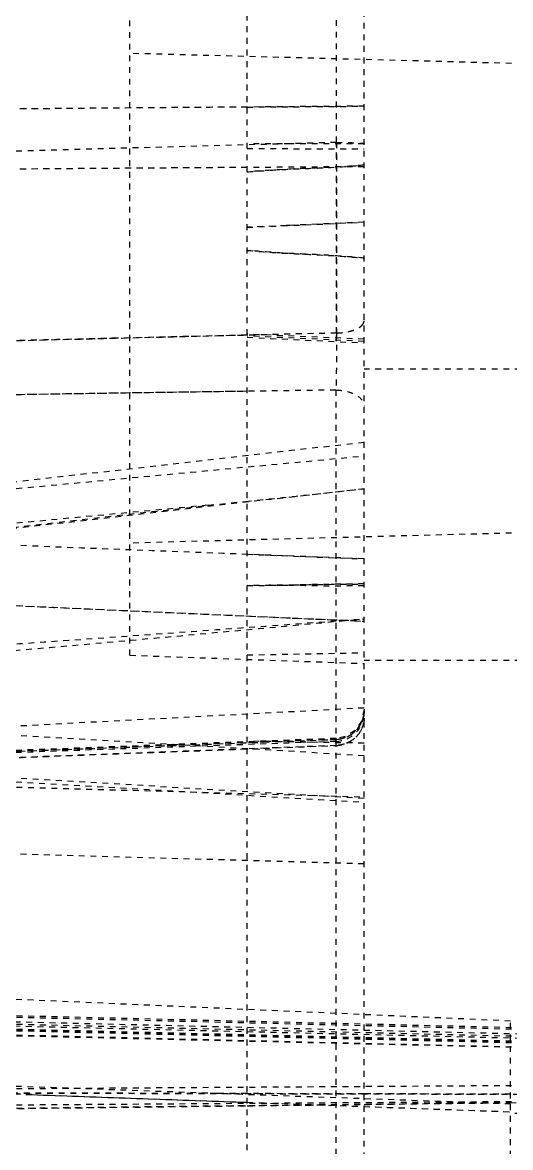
# Model space of a CAD drawing. Header units: millimetres. Extents: x 2089 to 2530, y 1631 to 2074.
# Drawn here: x 2420.03 to 2428.4, y 1802.09 to 1821.41 of the extents above; entities that cross this region are included whole.
import ezdxf

# ---------------------------------------------------------------- set-up
doc = ezdxf.new("R2010")
doc.units = ezdxf.units.MM
doc.linetypes.add('HIDDEN', pattern=[0.2, 0.1, -0.1])
doc.layers.add('DEFAULT_2', color=8, linetype='HIDDEN')

msp = doc.modelspace()

# ---------------------------------------------------------------- linework, layer by layer
at = {"layer": 'DEFAULT_2', "color": 8, "linetype": 'HIDDEN'}
for p, q in [((2425.891, 1788.503), (2425.891, 1954.599)), ((2423.881, 1794.841), (2423.881, 1948.067)), ((2425.415, 1819.347), (2425.415, 1854.3)), ((2421.871, 1810.541), (2421.871, 1822.801)), ((2429.623, 1820.672), (2421.871, 1820.875)), ((2423.881, 1819.954), (2425.892, 1819.969)), ((2425.415, 1819.347), (2406.294, 1818.825)), ((2425.891, 1819.323), (2423.881, 1819.32)), ((2423.881, 1819.241), (2425.891, 1819.238)), ((2425.891, 1818.929), (2423.881, 1818.916)), ((2423.881, 1817.89), (2425.891, 1817.977)), ((2424.554, 1817.919), (2423.881, 1817.89)), ((2424.616, 1817.922), (2424.554, 1817.919)), ((2425.891, 1817.977), (2424.616, 1817.922)), ((2423.88, 1816.038), (2421.871, 1815.991)), ((2425.419, 1816.074), (2423.88, 1816.038)), ((2425.891, 1815.968), (2423.881, 1816.055)), ((2425.891, 1815.93), (2423.881, 1816.023)), ((2425.891, 1815.93), (2423.881, 1816.023)), ((2423.881, 1816.001), (2425.891, 1815.905)), ((2471.781, 1815.453), (2425.891, 1815.453)), ((2421.871, 1815.045), (2418.354, 1814.988)), ((2423.881, 1815.074), (2421.871, 1815.045)), ((2425.406, 1815.095), (2423.881, 1815.074)), ((2425.406, 1815.095), (2425.406, 1809.061)), ((2425.891, 1814.196), (2414.838, 1812.939)), ((2419.123, 1813.329), (2425.891, 1813.964)), ((2425.891, 1813.399), (2414.899, 1812.15)), ((2425.843, 1813.395), (2425.891, 1813.401)), ((2414.89, 1812.17), (2423.212, 1813.117)), ((2423.212, 1813.117), (2419.153, 1812.736)), ((2423.212, 1813.117), (2423.857, 1813.183)), ((2429.623, 1812.67), (2421.871, 1812.467)), ((2423.881, 1812.274), (2425.891, 1812.197)), ((2423.858, 1811.216), (2425.891, 1811.126)), ((2421.871, 1810.541), (2425.891, 1810.4)), ((2423.881, 1810.547), (2425.891, 1810.585)), ((2471.781, 1810.453), (2425.891, 1810.453)), ((2425.891, 1808.816), (2404.55, 1810.058)), ((2425.891, 1809.635), (2404.76, 1808.528)), ((2425.891, 1809.615), (2425.85, 1809.417)), ((2425.85, 1809.417), (2425.736, 1809.251)), ((2404.538, 1809.263), (2425.891, 1808.02)), ((2425.891, 1808.081), (2404.55, 1809.323)), ((2425.406, 1809.061), (2403.781, 1808.306)), ((2425.408, 1809.113), (2410.505, 1808.554)), ((2425.891, 1809.031), (2423.881, 1809.066)), ((2425.41, 1808.992), (2423.886, 1808.933)), ((2425.408, 1809.113), (2425.406, 1809.095)), ((2425.41, 1794.767), (2425.41, 1808.992)), ((2423.886, 1808.933), (2418.354, 1808.724)), ((2419.122, 1808.3), (2425.891, 1808.11)), ((2425.891, 1806.958), (2419.122, 1807.148)), ((2428.404, 1804.26), (2403.781, 1805.335)), ((2431.821, 1804.037), (2406.271, 1804.646)), ((2431.821, 1804.064), (2406.287, 1804.673)), ((2406.294, 1804.572), (2431.821, 1803.964)), ((2431.821, 1803.917), (2406.294, 1804.526)), ((2431.821, 1803.832), (2403.781, 1804.5)), ((2431.821, 1803.805), (2403.781, 1804.473)), ((2431.821, 1803.731), (2403.781, 1804.4)), ((2406.289, 1804.499), (2431.821, 1803.89)), ((2431.821, 1803.816), (2406.294, 1804.425)), ((2428.404, 1796.13), (2428.404, 1804.26)), ((2431.821, 1803.731), (2418.354, 1804.038)), ((2431.821, 1803.171), (2418.354, 1803.085)), ((2414.049, 1803.036), (2431.821, 1802.996)), ((2420.19, 1802.996), (2418.354, 1803.062)), ((2423.348, 1803.015), (2419.41, 1803.024)), ((2420.19, 1802.996), (2423.881, 1802.864)), ((2423.881, 1803.014), (2423.348, 1803.015)), ((2425.891, 1803.009), (2423.881, 1803.014)), ((2428.404, 1803.004), (2425.891, 1803.009)), ((2431.821, 1802.897), (2406.294, 1802.599)), ((2431.821, 1802.897), (2418.354, 1802.805)), ((2418.354, 1802.74), (2423.881, 1802.805)), ((2423.881, 1802.864), (2425.891, 1802.792)), ((2423.881, 1802.805), (2425.125, 1802.819)), ((2425.125, 1802.819), (2425.891, 1802.828)), ((2425.891, 1802.828), (2427.927, 1802.852)), ((2425.891, 1802.792), (2428.404, 1802.702)), ((2427.927, 1802.852), (2428.401, 1802.858)), ((2428.401, 1802.858), (2429.813, 1802.874)), ((2471.781, 1802.674), (2428.404, 1802.674))]:
    msp.add_line(p, q, dxfattribs=at)
msp.add_lwpolyline([(2425.736, 1809.251), (2425.565, 1809.144), (2425.408, 1809.113)], dxfattribs=at)
for centre, radius, start, end in [((2442.832, -626.176), 2446.204, 90.396766, 90.896844), ((2440.705, -410.107), 2230.125, 90.432238, 90.695232), ((2442.872, -1039.421), 2858.401, 90.340383, 90.767476), ((2442.8, -1034.035), 2853.015, 90.379951, 90.73317), ((2508.723, -1677.201), 3494.267, 91.366075, 91.679782), ((2388.892, 1816.045), 36.527, 359.822, 0.0441), ((2450.45, -77.327), 1892.587, 90.758194, 91.336902), ((2390.252, 2136.998), 325.554, 275.92484, 276.27631), ((2847.073, 11298.696), 9496.914, 267.3292515, 267.4581375), ((2329.212, 2843.712), 1037.061, 274.949788, 275.349099), ((2333.813, 3045.894), 1238.155, 273.951168, 274.264843), ((2425.389, 1809.564), 0.502, 272, 0), ((2425.392, 1809.594), 0.499, 345.1891, 356.7253), ((2425.403, 1809.593), 0.488, 356.7334, 359.9934), ((2425.443, 1809.464), 0.448, 336.1234, 359.9486), ((2068.869, 11121.521), 9319.352, 272.059497, 272.1925672)]:
    msp.add_arc(centre, radius, start, end, dxfattribs=at)
for points, knots in [([(2425.415, 1819.347), (2425.474, 1819.346), (2425.562, 1819.346), (2425.674, 1819.343), (2425.749, 1819.34), (2425.807, 1819.337), (2425.854, 1819.334), (2425.875, 1819.33), (2425.891, 1819.328), (2425.891, 1819.325)], [0, 0, 0, 0, 0.37179, 0.549964, 0.708194, 0.836099, 0.928152, 0.981562, 1, 1, 1, 1]), ([(2425.419, 1816.074), (2425.419, 1816.334), (2425.418, 1817.425), (2425.417, 1818.516), (2425.415, 1819.347)], [0, 0, 0, 0, 0.23914, 1, 1, 1, 1]), ([(2425.415, 1819.347), (2425.415, 1819.23), (2425.416, 1818.766), (2425.417, 1818.302), (2425.417, 1817.954)], [0, 0, 0, 0, 0.250613, 1, 1, 1, 1]), ([(2425.415, 1819.347), (2425.474, 1819.346), (2425.562, 1819.346), (2425.674, 1819.343), (2425.749, 1819.34), (2425.807, 1819.337), (2425.854, 1819.334), (2425.875, 1819.33), (2425.891, 1819.328), (2425.891, 1819.325)], [0, 0, 0, 0, 0.371792, 0.549966, 0.708197, 0.836101, 0.928154, 0.981563, 1, 1, 1, 1]), ([(2425.891, 1818.956), (2425.724, 1818.944), (2425.305, 1818.914), (2424.634, 1818.893), (2424.132, 1818.86), (2423.881, 1818.842)], [0, 0, 0, 0, 0.250007, 0.625, 1, 1, 1, 1]), ([(2423.881, 1818.842), (2424.048, 1818.854), (2424.341, 1818.875), (2424.76, 1818.895), (2425.263, 1818.913), (2425.64, 1818.938), (2425.891, 1818.956)], [0, 0, 0, 0, 0.250011, 0.437506, 0.625005, 1, 1, 1, 1]), ([(2425.417, 1817.954), (2425.417, 1817.793), (2425.418, 1817.166), (2425.419, 1816.539), (2425.419, 1816.074)], [0, 0, 0, 0, 0.257429, 1, 1, 1, 1]), ([(2423.881, 1817.494), (2424.048, 1817.479), (2424.383, 1817.451), (2424.886, 1817.428), (2425.389, 1817.404), (2425.724, 1817.376), (2425.891, 1817.361)], [0, 0, 0, 0, 0.250024, 0.5, 0.749975, 1, 1, 1, 1]), ([(2425.891, 1817.361), (2425.724, 1817.376), (2425.431, 1817.4), (2425.012, 1817.423), (2424.509, 1817.443), (2424.132, 1817.472), (2423.881, 1817.494)], [0, 0, 0, 0, 0.250028, 0.437514, 0.624998, 1, 1, 1, 1]), ([(2425.419, 1816.074), (2425.478, 1816.075), (2425.592, 1816.088), (2425.743, 1816.128), (2425.852, 1816.192), (2425.891, 1816.258), (2425.891, 1816.286)], [0, 0, 0, 0, 0.322672, 0.622575, 0.847419, 1, 1, 1, 1]), ([(2425.419, 1816.074), (2425.506, 1816.076), (2425.658, 1816.096), (2425.809, 1816.159), (2425.854, 1816.208)], [0, 0, 0, 0, 0.566025, 1, 1, 1, 1]), ([(2425.854, 1816.208), (2425.86, 1816.214), (2425.878, 1816.236), (2425.891, 1816.265), (2425.891, 1816.286)], [0, 0, 0, 0, 0.289683, 1, 1, 1, 1]), ([(2425.419, 1816.074), (2425.419, 1815.907), (2425.416, 1815.581), (2425.411, 1815.255), (2425.406, 1815.095)], [0, 0, 0, 0, 0.509644, 1, 1, 1, 1]), ([(2425.406, 1815.095), (2425.467, 1815.094), (2425.586, 1815.08), (2425.743, 1815.024), (2425.859, 1814.936), (2425.891, 1814.854), (2425.891, 1814.818)], [0, 0, 0, 0, 0.300603, 0.590955, 0.825295, 1, 1, 1, 1]), ([(2425.891, 1811.766), (2425.724, 1811.763), (2425.305, 1811.761), (2424.635, 1811.744), (2424.132, 1811.741), (2423.881, 1811.737)], [0, 0, 0, 0, 0.25001, 0.624991, 1, 1, 1, 1]), ([(2423.881, 1811.737), (2424.049, 1811.74), (2424.467, 1811.742), (2425.137, 1811.759), (2425.64, 1811.762), (2425.891, 1811.766)], [0, 0, 0, 0, 0.250011, 0.624992, 1, 1, 1, 1]), ([(2425.891, 1811.732), (2425.723, 1811.732), (2425.43, 1811.727), (2425.012, 1811.731), (2424.509, 1811.746), (2424.132, 1811.738), (2423.881, 1811.739)], [0, 0, 0, 0, 0.250054, 0.437521, 0.624961, 1, 1, 1, 1]), ([(2425.891, 1809.593), (2425.891, 1809.532), (2425.867, 1809.404), (2425.759, 1809.237), (2425.595, 1809.125), (2425.467, 1809.097), (2425.406, 1809.095)], [0, 0, 0, 0, 0.239601, 0.498599, 0.758474, 1, 1, 1, 1]), ([(2425.406, 1809.095), (2425.509, 1809.099), (2425.722, 1809.173), (2425.847, 1809.363), (2425.874, 1809.466)], [0, 0, 0, 0, 0.490749, 1, 1, 1, 1]), ([(2425.891, 1809.463), (2425.891, 1809.406), (2425.867, 1809.284), (2425.759, 1809.126), (2425.597, 1809.021), (2425.471, 1808.994), (2425.41, 1808.992)], [0, 0, 0, 0, 0.234171, 0.490481, 0.752765, 1, 1, 1, 1]), ([(2425.746, 1809.132), (2425.758, 1809.143), (2425.8, 1809.187), (2425.834, 1809.24), (2425.853, 1809.283)], [0, 0, 0, 0, 0.255047, 1, 1, 1, 1]), ([(2425.41, 1808.992), (2425.41, 1809.009), (2425.41, 1809.039), (2425.41, 1809.074), (2425.409, 1809.094), (2425.409, 1809.104), (2425.408, 1809.108), (2425.408, 1809.112), (2425.408, 1809.112)], [0, 0, 0, 0, 0.434485, 0.746693, 0.856577, 0.93546, 0.983231, 1, 1, 1, 1]), ([(2425.41, 1808.992), (2425.425, 1808.992), (2425.488, 1808.997), (2425.549, 1809.014), (2425.593, 1809.032)], [0, 0, 0, 0, 0.240541, 1, 1, 1, 1])]:
    msp.add_open_spline(points, degree=3, knots=knots, dxfattribs=at)
for points in [[(2421.871, 1815.991), (2420.752, 1815.964), (2419.632, 1815.936), (2418.513, 1815.907)], [(2425.891, 1812.197), (2419.423, 1812.443), (2412.955, 1812.695), (2406.487, 1812.953)], [(2406.293, 1812.016), (2412.148, 1811.744), (2418.003, 1811.477), (2423.858, 1811.216)], [(2403.781, 1808.309), (2410.99, 1808.565), (2418.198, 1808.828), (2425.406, 1809.095)], [(2425.406, 1809.095), (2419.035, 1808.859), (2412.664, 1808.627), (2406.293, 1808.398)], [(2425.593, 1809.032), (2425.649, 1809.056), (2425.702, 1809.09), (2425.746, 1809.132)], [(2428.404, 1802.835), (2421.034, 1803.098), (2413.664, 1803.36), (2406.294, 1803.622)], [(2406.294, 1803.493), (2413.664, 1803.23), (2421.034, 1802.966), (2428.404, 1802.702)]]:
    msp.add_open_spline(points, degree=3, dxfattribs=at)

doc.saveas('drawing.dxf')
